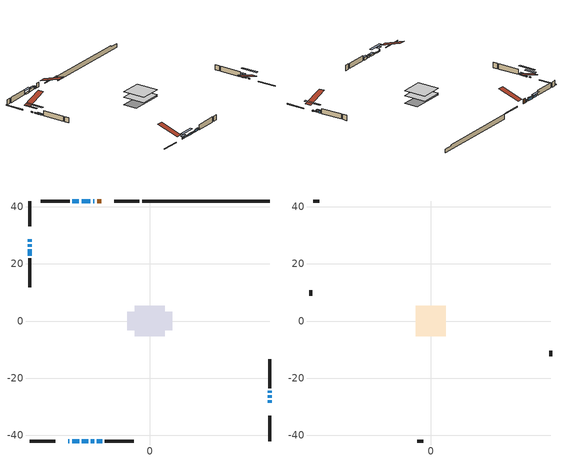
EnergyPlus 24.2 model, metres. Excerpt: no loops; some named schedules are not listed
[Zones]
conditioned space
 floor outside (Floor1 construction): -0.5,-0.5 -0.5,0.5 0.5,0.5 0.5,-0.5 z0.81
 floor adiabatic (AdiabaticFloorConstruction): -5.29,-5.29 -5.29,5.29 5.29,5.29 5.29,-5.29 z0.81
 floor foundation (Slab1 construction): -7.93,-3.25 -7.93,3.25 7.93,3.25 7.93,-3.25 z-1.42
 wall outside (RimJoist1 construction): -3.6,42.05 -12.48,42.05 / -42.05,-42.05 -33.16,-42.05 / -42.05,42.05 -42.05,33.16 / 42.05,-42.05 42.05,-33.16 z0.81:1.11
 wall outside (AdiabaticWallConstruction 1): -17.05,42.05 -18.46,42.05 z0.81:2.84
 wall outside (AdiabaticWallConstruction): -28.59,-42.05 -28.13,-42.05 / -19.39,42.05 -19.85,42.05 z0.81:1.73; -27.2,-42.05 -24.76,-42.05 / 42.05,-28.59 42.05,-27.77 / 42.05,-26.85 42.05,-26.03 / -42.05,28.59 -42.05,27.77 / -42.05,26.85 -42.05,26.03 z0.81:1.27; -23.84,-42.05 -21.57,-42.05 / -20.65,-42.05 -19.5,-42.05 / -24.81,42.05 -27.07,42.05 / -42.05,25.11 -42.05,22.84 z0.81:1.57; -18.57,-42.05 -16.67,-42.05 z0.81:1.95; -20.78,42.05 -23.88,42.05 z0.81:2.13; 42.05,-25.11 42.05,-24.44 z0.81:1.65
 wall outside (Wall1 construction): -28,42.05 -38.15,42.05 / -15.74,-42.05 -5.58,-42.05 / -42.05,21.91 -42.05,11.76 / 42.05,-23.51 42.05,-13.36 z0.81:3.25
 wall foundation (FoundationWall1 construction): -2.67,42.05,-1.42 -2.67,42.05,0.81 37.57,42.05,0.81 37.57,42.05,0.23 42.05,42.05,0.23 42.05,42.05,-1.42
 window (WindowConstruction 7): -28.59,-42.05 -28.13,-42.05 z0.81:1.72
 window (WindowConstruction 9): -27.2,-42.05 -24.76,-42.05 z0.81:1.27
 window (WindowConstruction 10): 42.05,-28.59 42.05,-27.78 z0.81:1.27
 window (WindowConstruction 11): 42.05,-26.85 42.05,-26.03 z0.81:1.27
 window (WindowConstruction 12): -42.05,28.59 -42.05,27.78 z0.81:1.27
 window (WindowConstruction 13): -42.05,26.85 -42.05,26.03 z0.81:1.27
 window (WindowConstruction 8): -19.39,42.05 -19.85,42.05 z0.81:1.72
 window (WindowConstruction): -23.84,-42.05 -21.57,-42.05 z0.81:1.57
 window (WindowConstruction 1): -20.64,-42.05 -19.5,-42.05 z0.81:1.57
 window (WindowConstruction 2): -18.57,-42.05 -16.67,-42.05 z0.81:1.95
 window (WindowConstruction 3): -20.78,42.05 -23.88,42.05 z0.81:2.13
 window (WindowConstruction 4): -24.81,42.05 -27.07,42.05 z0.81:1.57
 window (WindowConstruction 5): 42.05,-25.11 42.05,-24.44 z0.81:1.65
 window (WindowConstruction 6): -42.05,25.11 -42.05,22.84 z0.81:1.57
 door (Door): -17.05,42.05 -18.46,42.05 z0.81:2.84
 ceiling adiabatic (AdiabaticFloorConstruction): 5.29,-5.29 5.29,5.29 -5.29,5.29 -5.29,-5.29 z0.81
attic - vented
 floor to conditioned space (Floor2 construction Reversed): -5.29,-5.29 -5.29,5.29 5.29,5.29 5.29,-5.29 z3.25
 wall outside (Wall2 construction): -39.08,42.05 -41.12,42.05 / -4.65,-42.05 -2.62,-42.05 / -42.05,10.83 -42.05,8.8 / 42.05,-12.43 42.05,-10.4 z0.81:3.25
 roof outside (Roof1 construction): -16.13,42.05,3.25 -16.13,31.74,6.68 -13.41,31.74,6.68 -13.41,42.05,3.25; -29.52,-42.05,3.25 -29.52,-31.74,6.68 -32.23,-31.74,6.68 -32.23,-42.05,3.25; -42.05,29.52,3.25 -31.74,29.52,6.68 -31.74,32.23,6.68 -42.05,32.23,3.25; 42.05,-29.52,3.25 31.74,-29.52,6.68 31.74,-32.23,6.68 42.05,-32.23,3.25
shading: -27.22,-42.05 -29.5,-42.05 -29.5,-42.96 -27.22,-42.96 z2.64; -22.32,-42.05 -29.64,-42.05 -29.64,-42.96 -22.32,-42.96 z3.71; 42.05,-24.12 42.05,-32.25 42.96,-32.25 42.96,-24.12 z4.93; 42.05,-25.95 42.05,-26.93 42.96,-26.93 42.96,-25.95 z1.35; -42.05,25.33 -42.05,31.03 -42.96,31.03 -42.96,25.33 z3.71; -42.05,22.37 -42.05,30.51 -42.96,30.51 -42.96,22.37 z4.93; -20,42.05 -19.24,42.05 -19.24,42.96 -20,42.96 z1.87; -21.49,-42.05 -23.91,-42.05 -23.91,-42.96 -21.49,-42.96 z1.65; -19.42,-42.05 -20.72,-42.05 -20.72,-42.96 -19.42,-42.96 z1.65; -16.59,-42.05 -18.65,-42.05 -18.65,-42.96 -16.59,-42.96 z2.03; -23.96,42.05 -20.7,42.05 -20.7,42.96 -23.96,42.96 z2.21; -28.14,42.05 -23.74,42.05 -23.74,42.96 -28.14,42.96 z2.64; 42.05,-23.68 42.05,-25.86 42.96,-25.86 42.96,-23.68 z2.41; -42.05,22.76 -42.05,25.18 -42.96,25.18 -42.96,22.76 z1.65
[Building]
Building 1: Terrain=Suburbs
[Site:Location]
Edmonton Intl AP_AB: Latitude {deg}=53.31; Longitude {deg}=-113.58; Time Zone {hr}=-7; Elevation {m}=723; Keep Site Location Information=Yes
[Site:GroundTemperature:Shallow]
-1.56185, -3.61833, -3.78302, -2.80711, 1.11059, 5.01004, 8.39065, 10.5322, 10.7141, 8.97234, 5.67794, 1.89811
[Site:WaterMainsTemperature]
Calculation Method=Schedule; Temperature Schedule=mains temperature schedule
[Material] Roughness=Rough; Thermal Absorptance=0.9
Name | Thickness {m} | Conductivity {W/m-K} | Density {kg/m3} | Specific Heat {J/kg-K} | Solar Absorptance | Visible Absorptance
asphalt or fiberglass shingles | 0.00635 | 0.162714 | 1121.4 | 1465.45 | 0.4 | 0.4
ceiling loosefill ins | 0.0846667 | 0.0480833 | 16.02 | 1046.75 | 0.7 | 0.7
ceiling stud and cavity | 0.1397 | 0.152278 | 65.682 | 1177.47 | 0.7 | 0.7
concrete 4.0 in. | 0.1016 | 1.803125 | 2242.8 | 837.4 | 0.7 | 0.7
concrete 8.0 in. | 0.2032 | 1.803125 | 2242.8 | 837.4 | 0.7 | 0.7
door material | 0.04445 | 0.0451087 | 512.64 | 1214.23 | 0.7 | 0.7
exterior vertical ins | 0.0298413 | 0.029427 | 32.04 | 1214.23 | 0.7 | 0.7
floor covering | 0.0127 | 0.0433444 | 54.468 | 1339.84 | 0.6 | 0.6
floor rigid ins; wall rigid ins | 0.512978 | 0.029427 | 32.04 | 1214.23 | 0.7 | 0.7
floor stud and cavity | 0.1397 | 0.0963773 | 92.3553 | 1139.71 | 0.7 | 0.7
floor stud and cavity 1 | 0.1397 | 1.75129 | 37.0049 | 1207.88 | 0.7 | 0.7
furniture material conditioned space 1 | 0.1524 | 0.115458 | 640.8 | 1214.23 | 0.6 | 0.6
gypsum board | 0.0127 | 0.160291 | 801 | 837.4 | 0.6 | 0.6
gypsum board 1 | 0.0127 | 0.160291 | 801 | 837.4 | 0.7 | 0.7
osb sheathing 0.5 in. | 0.0127 | 0.115458 | 512.64 | 1214.23 | 0.7 | 0.7
osb sheathing 0.75 in. | 0.01905 | 0.115458 | 512.64 | 1214.23 | 0.7 | 0.7
osb sheathing 2.0 in. | 0.0508 | 0.115458 | 512.64 | 1214.23 | 0.7 | 0.7
rim joist stud and cavity | 0.0508 | 0.0427674 | 125.044 | 1163.47 | 0.6 | 0.6
wall stud and cavity | 0.1397 | 0.110499 | 139.0536 | 1170.24 | 0.7 | 0.7
wall stud and cavity 1 | 0.0889 | 6.1454 | 50.32683 | 1063.81 | 0.6 | 0.6
wall stud and cavity 2 | 0.0889 | 0.380278 | 52.3479 | 1209.89 | 0.7 | 0.7
wall stud and cavity 3 | 0.0889 | 0.391764 | 83.0341 | 1211.67 | 0.7 | 0.7
wood siding | 0.0254 | 0.102417 | 544.68 | 1172.36 | 0.4 | 0.4
wood siding 1 | 0.00254 | 0.102417 | 544.68 | 1172.36 | 0.4 | 0.4
wood siding 2; wood siding 3; wood siding 4 | 0.0254 | 0.102417 | 544.68 | 1172.36 | 0.7 | 0.7
[WindowMaterial:SimpleGlazingSystem]
Name | U-Factor {W/m2-K} | Solar Heat Gain Coefficient
WindowMaterial | 4.21194 | 0.68
WindowMaterial 1 | 4.522527 | 0.66
WindowMaterial 2 | 3.92747 | 0.7
WindowMaterial 3 | 2.8867 | 0.7
WindowMaterial 4 | 4.89955 | 0.64
WindowMaterial 5 | 2.93098 | 0.66
WindowMaterial 6 | 2.748152 | 0.58
WindowMaterial 7 | 5.413973 | 0.61
[Construction]
AdiabaticFloorConstruction: floor stud and cavity 1, floor rigid ins, osb sheathing 0.75 in., floor covering
AdiabaticWallConstruction: wood siding 3, wall rigid ins, wall stud and cavity 2, gypsum board
AdiabaticWallConstruction 1: wood siding 4, wall rigid ins, wall stud and cavity 2, gypsum board
Door: door material
Floor1 construction: floor stud and cavity, osb sheathing 0.75 in., floor covering
Floor2 construction Reversed: gypsum board, ceiling stud and cavity, ceiling loosefill ins
FoundationWall1 construction: concrete 8.0 in., gypsum board 1
furniture construction conditioned space 1: furniture material conditioned space 1
PartitionWallConstruction: gypsum board, wall stud and cavity 3, gypsum board
RimJoist1 construction: wood siding 2, osb sheathing 2.0 in., rim joist stud and cavity
Roof1 construction: asphalt or fiberglass shingles
Slab1 construction: concrete 4.0 in.
Wall1 construction: wood siding, osb sheathing 0.5 in., wall stud and cavity, gypsum board
Wall2 construction: wood siding 1, wall stud and cavity 1
WindowConstruction; WindowConstruction 4: WindowMaterial
WindowConstruction 1: WindowMaterial 1
WindowConstruction 10; WindowConstruction 11; WindowConstruction 12; WindowConstruction 13; WindowConstruction 9: WindowMaterial 7
WindowConstruction 2: WindowMaterial 2
WindowConstruction 3: WindowMaterial 3
WindowConstruction 5: WindowMaterial 4
WindowConstruction 6: WindowMaterial 5
WindowConstruction 7; WindowConstruction 8: WindowMaterial 6
[Zone] Multiplier=1; Part of Total Floor Area=Yes
Name | Volume {m3}
attic - vented | 62.5041
conditioned space | 529.7
[Space]
Name | Zone | Volume {m3}
attic - vented 1 | attic - vented | 62.5041
conditioned space 1 | conditioned space | 529.7
[ZoneInfiltration:EffectiveLeakageArea]
infil attic - vented 1: Zone or Space=attic - vented 1; Schedule=Always On Discrete; Effective Air Leakage Area {cm2}=3897.04; Stack Coefficient=0.000408535; Wind Coefficient=1.36564e-05
[ZoneMixing]
whole house fan mix: Zone or Space=attic - vented; Schedule=Always On Continuous; Design Flow Rate Calculation Method=Flow/Zone; Design Flow Rate {m3/s}=0; Source Zone or Space=conditioned space
[SurfaceProperty:ExposedFoundationPerimeter]
Slab1: Exposed Perimeter Calculation Method=TotalExposedPerimeter; Total Exposed Perimeter {m}=44.714
[InternalMass] Zone or ZoneList=conditioned space; Space or SpaceList=conditioned space 1
Name | Construction | Surface Area {m2}
furniture mass conditioned space 1 | furniture construction conditioned space 1 | 86.4201
partition wall mass | PartitionWallConstruction | 216.05
[Lights]
interior lighting: Zone or ZoneList or Space or SpaceList=conditioned space 1; Schedule=interior lighting schedule; Design Level Calculation Method=LightingLevel; Lighting Level {W}=343.2; Return Air Fraction=0; Fraction Radiant=0.6; Fraction Visible=0.2; Fraction Replaceable=1
[People]
occupants: Zone or ZoneList or Space or SpaceList=conditioned space 1; Number of People Schedule=occupants schedule; Number of People Calculation Method=People; Number of People=3; Fraction Radiant=0.314171; Sensible Heat Fraction=0.56303; Activity Level Schedule=occupants activity schedule; Carbon Dioxide Generation Rate {m3/s-W}=0; Enable ASHRAE 55 Comfort Warnings=No; Mean Radiant Temperature Calculation Type=EnclosureAveraged
[ElectricEquipment] Zone or ZoneList or Space or SpaceList=conditioned space 1; Design Level Calculation Method=EquipmentLevel
Name | Schedule | Design Level {W} | Fraction Latent | Fraction Radiant | Fraction Lost
clothes dryer | clothes dryer schedule | 140.772 | 0.015 | 0.081 | 0.85
clothes washer | clothes washer schedule | 32.1985 | 0.03 | 0.162 | 0.7
cooking range | cooking range schedule | 215.147 | 0.08 | 0.432 | 0.2
dishwasher | dishwasher schedule | 66.8632 | 0.3 | 0.18 | 0.4
fridge | fridge schedule | 72.9452 | 0 | 0.6 | 0
mech vent house fan | mech vent house fan schedule | 0 | 0 | 0 | 1
mech vent house fan cfis | mech vent house fan cfis schedule | 0 | 0 | 0 | 0
misc plug loads | misc plug loads schedule | 494.7 | 0.045 | 0.513 | 0.1
whole house fan | Always On Discrete | 0 | 0 | 0 | 1
[OtherEquipment] Zone or ZoneList or Space or SpaceList=conditioned space 1; Design Level Calculation Method=EquipmentLevel
Name | Fuel Type | Schedule | Design Level {W} | Fraction Latent | Fraction Radiant | Fraction Lost
clothes dryer 1 | Electricity | clothes dryer schedule | 0 | 0.015 | 0.081 | 0.85
cooking range 1 | Electricity | cooking range schedule | 0 | 0.08 | 0.432 | 0.2
general water use latent | None | general water use schedule | 62.594 | 1 | 0 | 0
general water use sensible | None | general water use schedule | -61.6891 | 0 | 0.6 | 0
mech vent house fan latent load | None | Always On Discrete | 0 | 1 | 0 | 0
mech vent house fan sensible load | None | Always On Discrete | 0 | 0 | 0 | 0
water heater energy adjustment1 | NaturalGas | Always On Discrete | 0.01 | 0 | 0 | 1
[ZoneInfiltration:DesignFlowRate] Zone or ZoneList or Space or SpaceList=conditioned space 1; Schedule=Always On Discrete; Design Flow Rate Calculation Method=Flow/Zone; Design Flow Rate {m3/s}=0
infil flow; natural vent flow; whole house fan flow
[AvailabilityManager:Scheduled]
furnace airloop Availability Manager: Schedule=Always On Discrete
[Foundation:Kiva]
Foundation Kiva 1: Initial Indoor Air Temperature {C}=18; Wall Height Above Grade {m}=0.810006; Wall Depth Below Slab {m}=0.2032; Custom Block Material Name 1=exterior vertical ins; Custom Block Depth 1 {m}=2.23001; Custom Block X Position 1 {m}=0.2159; Custom Block Z Position 1 {m}=0
[Foundation:Kiva:Settings]
Soil Conductivity {W/m-K}=0.849921; Soil Density {kg/m3}=1842.3; Soil Specific Heat {J/kg-K}=418.7; Ground Solar Absorptivity=0.9; Ground Thermal Absorptivity=0.9; Ground Surface Roughness {m}=0.03; Far-Field Width {m}=40; Deep-Ground Boundary Condition=ZeroFlux; Deep-Ground Depth {m}=40; Minimum Cell Dimension {m}=0.2; Maximum Cell Growth Coefficient=3; Simulation Timestep=Timestep
[Exterior:Lights]
exterior lighting: Schedule=exterior lighting schedule; Design Level {W}=75.6
[EnergyManagementSystem:GlobalVariable]
furnace_airloop_Fan_RTF
infil_program_Qfan
infil_program_Qinf
natural_vent_program_Qnv
natural_vent_program_Qwhf
[EnergyManagementSystem:Sensor]
Name | Output:Variable or Output:Meter Index Key | Output:Variable or Output:Meter
airflow_gain | infil flow | Infiltration Sensible Heat Gain Energy
airflow_gain_1 | natural vent flow | Infiltration Sensible Heat Gain Energy
airflow_gain_2 | whole house fan flow | Infiltration Sensible Heat Gain Energy
airflow_loss | infil flow | Infiltration Sensible Heat Loss Energy
airflow_loss_1 | natural vent flow | Infiltration Sensible Heat Loss Energy
airflow_loss_2 | whole house fan flow | Infiltration Sensible Heat Loss Energy
clg_load_cond |  | Cooling:EnergyTransfer:Zone:CONDITIONED SPACE
clg_sp_s; clg_sp_s_1 | cooling setpoint | Schedule Value
clothes_dryer_exhaust_0_sch_s | clothes dryer exhaust 0 schedule | Schedule Value
cool_season | cooling season schedule | Schedule Value
htg_load_cond |  | Heating:EnergyTransfer:Zone:CONDITIONED SPACE
htg_sp_s; htg_sp_s_1 | heating setpoint | Schedule Value
ig_ee_conv | clothes dryer | Electric Equipment Convective Heating Energy
ig_ee_conv_2 | cooking range | Electric Equipment Convective Heating Energy
ig_ee_conv_4 | fridge | Electric Equipment Convective Heating Energy
ig_ee_conv_5 | misc plug loads | Electric Equipment Convective Heating Energy
ig_ee_conv_6 | whole house fan | Electric Equipment Convective Heating Energy
ig_ee_rad | clothes dryer | Electric Equipment Radiant Heating Energy
ig_ee_rad_2 | cooking range | Electric Equipment Radiant Heating Energy
ig_ee_rad_4 | fridge | Electric Equipment Radiant Heating Energy
ig_ee_rad_5 | misc plug loads | Electric Equipment Radiant Heating Energy
ig_ee_rad_6 | whole house fan | Electric Equipment Radiant Heating Energy
ig_lgt_conv | interior lighting | Lights Convective Heating Energy
ig_lgt_rad | interior lighting | Lights Radiant Heating Energy
ig_lgt_vis | interior lighting | Lights Visible Radiation Heating Energy
ig_oe_conv | clothes dryer 1 | Other Equipment Convective Heating Energy
ig_oe_conv_1 | cooking range 1 | Other Equipment Convective Heating Energy
ig_oe_conv_2 | general water use latent | Other Equipment Convective Heating Energy
ig_oe_conv_3 | general water use sensible | Other Equipment Convective Heating Energy
ig_oe_conv_4 | water heater energy adjustment1 | Other Equipment Convective Heating Energy
ig_oe_rad | clothes dryer 1 | Other Equipment Radiant Heating Energy
ig_oe_rad_1 | cooking range 1 | Other Equipment Radiant Heating Energy
ig_oe_rad_2 | general water use latent | Other Equipment Radiant Heating Energy
ig_oe_rad_3 | general water use sensible | Other Equipment Radiant Heating Energy
ig_oe_rad_4 | water heater energy adjustment1 | Other Equipment Radiant Heating Energy
ig_ppl_conv | occupants | People Convective Heating Energy
ig_ppl_rad | occupants | People Radiant Heating Energy
im_conv | furniture mass conditioned space 1 | Surface Inside Face Convection Heat Gain Energy
im_conv_1 | partition wall mass | Surface Inside Face Convection Heat Gain Energy
im_ig | furniture mass conditioned space 1 | Surface Inside Face Internal Gains Radiation Heat Gain Energy
im_ig_1 | partition wall mass | Surface Inside Face Internal Gains Radiation Heat Gain Energy
im_lgt | furniture mass conditioned space 1 | Surface Inside Face Lights Radiation Heat Gain Energy
im_lgt_1 | partition wall mass | Surface Inside Face Lights Radiation Heat Gain Energy
im_sol | furniture mass conditioned space 1 | Surface Inside Face Solar Radiation Heat Gain Energy
im_sol_1 | partition wall mass | Surface Inside Face Solar Radiation Heat Gain Energy
im_surf | furniture mass conditioned space 1 | Surface Inside Face Net Surface Thermal Radiation Heat Gain Energy
im_surf_1 | partition wall mass | Surface Inside Face Net Surface Thermal Radiation Heat Gain Energy
mv_conv | mech vent house fan | Electric Equipment Convective Heating Energy
mv_conv_1 | mech vent house fan cfis | Electric Equipment Convective Heating Energy
mv_conv_2 | mech vent house fan latent load | Other Equipment Convective Heating Energy
mv_conv_3 | mech vent house fan sensible load | Other Equipment Convective Heating Energy
mv_rad | mech vent house fan | Electric Equipment Radiant Heating Energy
mv_rad_1 | mech vent house fan cfis | Electric Equipment Radiant Heating Energy
mv_rad_2 | mech vent house fan latent load | Other Equipment Radiant Heating Energy
mv_rad_3 | mech vent house fan sensible load | Other Equipment Radiant Heating Energy
natural_vent_s | natural vent schedule | Schedule Value
out_pb_s |  | Site Outdoor Air Barometric Pressure
out_wt_s |  | Site Outdoor Air Humidity Ratio
site_vw_s |  | Site Wind Speed
ss_back_out | Window1 | Surface Window Shortwave from Zone Back Out Window Heat Transfer Rate
ss_back_out_1 | Window10 | Surface Window Shortwave from Zone Back Out Window Heat Transfer Rate
ss_back_out_10 | Window6 | Surface Window Shortwave from Zone Back Out Window Heat Transfer Rate
ss_back_out_11 | Window7 | Surface Window Shortwave from Zone Back Out Window Heat Transfer Rate
ss_back_out_12 | Window8 | Surface Window Shortwave from Zone Back Out Window Heat Transfer Rate
ss_back_out_13 | Window9 | Surface Window Shortwave from Zone Back Out Window Heat Transfer Rate
ss_back_out_2 | Window13 | Surface Window Shortwave from Zone Back Out Window Heat Transfer Rate
ss_back_out_3 | Window14 | Surface Window Shortwave from Zone Back Out Window Heat Transfer Rate
ss_back_out_4 | Window15 | Surface Window Shortwave from Zone Back Out Window Heat Transfer Rate
ss_back_out_5 | Window16 | Surface Window Shortwave from Zone Back Out Window Heat Transfer Rate
ss_back_out_6 | Window2 | Surface Window Shortwave from Zone Back Out Window Heat Transfer Rate
ss_back_out_7 | Window3 | Surface Window Shortwave from Zone Back Out Window Heat Transfer Rate
ss_back_out_8 | Window4 | Surface Window Shortwave from Zone Back Out Window Heat Transfer Rate
ss_back_out_9 | Window5 | Surface Window Shortwave from Zone Back Out Window Heat Transfer Rate
ss_conv | Door1 | Surface Inside Face Convection Heat Gain Energy
ss_conv_1 | Window1 | Surface Inside Face Convection Heat Gain Energy
ss_conv_10 | Window5 | Surface Inside Face Convection Heat Gain Energy
ss_conv_11 | Window6 | Surface Inside Face Convection Heat Gain Energy
ss_conv_12 | Window7 | Surface Inside Face Convection Heat Gain Energy
ss_conv_13 | Window8 | Surface Inside Face Convection Heat Gain Energy
ss_conv_14 | Window9 | Surface Inside Face Convection Heat Gain Energy
ss_conv_2 | Window10 | Surface Inside Face Convection Heat Gain Energy
ss_conv_3 | Window13 | Surface Inside Face Convection Heat Gain Energy
ss_conv_4 | Window14 | Surface Inside Face Convection Heat Gain Energy
ss_conv_5 | Window15 | Surface Inside Face Convection Heat Gain Energy
ss_conv_6 | Window16 | Surface Inside Face Convection Heat Gain Energy
ss_conv_7 | Window2 | Surface Inside Face Convection Heat Gain Energy
ss_conv_8 | Window3 | Surface Inside Face Convection Heat Gain Energy
ss_conv_9 | Window4 | Surface Inside Face Convection Heat Gain Energy
ss_ig | Door1 | Surface Inside Face Internal Gains Radiation Heat Gain Energy
ss_ig_1 | Window1 | Surface Inside Face Internal Gains Radiation Heat Gain Energy
ss_ig_10 | Window5 | Surface Inside Face Internal Gains Radiation Heat Gain Energy
ss_ig_11 | Window6 | Surface Inside Face Internal Gains Radiation Heat Gain Energy
ss_ig_12 | Window7 | Surface Inside Face Internal Gains Radiation Heat Gain Energy
ss_ig_13 | Window8 | Surface Inside Face Internal Gains Radiation Heat Gain Energy
ss_ig_14 | Window9 | Surface Inside Face Internal Gains Radiation Heat Gain Energy
ss_ig_2 | Window10 | Surface Inside Face Internal Gains Radiation Heat Gain Energy
ss_ig_3 | Window13 | Surface Inside Face Internal Gains Radiation Heat Gain Energy
ss_ig_4 | Window14 | Surface Inside Face Internal Gains Radiation Heat Gain Energy
ss_ig_5 | Window15 | Surface Inside Face Internal Gains Radiation Heat Gain Energy
ss_ig_6 | Window16 | Surface Inside Face Internal Gains Radiation Heat Gain Energy
ss_ig_7 | Window2 | Surface Inside Face Internal Gains Radiation Heat Gain Energy
ss_ig_8 | Window3 | Surface Inside Face Internal Gains Radiation Heat Gain Energy
ss_ig_9 | Window4 | Surface Inside Face Internal Gains Radiation Heat Gain Energy
ss_lgt | Door1 | Surface Inside Face Lights Radiation Heat Gain Energy
ss_sol | Door1 | Surface Inside Face Solar Radiation Heat Gain Energy
ss_surf | Door1 | Surface Inside Face Net Surface Thermal Radiation Heat Gain Energy
ss_surf_1 | Window1 | Surface Inside Face Net Surface Thermal Radiation Heat Gain Energy
ss_surf_10 | Window5 | Surface Inside Face Net Surface Thermal Radiation Heat Gain Energy
ss_surf_11 | Window6 | Surface Inside Face Net Surface Thermal Radiation Heat Gain Energy
ss_surf_12 | Window7 | Surface Inside Face Net Surface Thermal Radiation Heat Gain Energy
ss_surf_13 | Window8 | Surface Inside Face Net Surface Thermal Radiation Heat Gain Energy
ss_surf_14 | Window9 | Surface Inside Face Net Surface Thermal Radiation Heat Gain Energy
ss_surf_2 | Window10 | Surface Inside Face Net Surface Thermal Radiation Heat Gain Energy
ss_surf_3 | Window13 | Surface Inside Face Net Surface Thermal Radiation Heat Gain Energy
ss_surf_4 | Window14 | Surface Inside Face Net Surface Thermal Radiation Heat Gain Energy
ss_surf_5 | Window15 | Surface Inside Face Net Surface Thermal Radiation Heat Gain Energy
ss_surf_6 | Window16 | Surface Inside Face Net Surface Thermal Radiation Heat Gain Energy
ss_surf_7 | Window2 | Surface Inside Face Net Surface Thermal Radiation Heat Gain Energy
ss_surf_8 | Window3 | Surface Inside Face Net Surface Thermal Radiation Heat Gain Energy
ss_surf_9 | Window4 | Surface Inside Face Net Surface Thermal Radiation Heat Gain Energy
ss_trans_in | Window1 | Surface Window Transmitted Solar Radiation Rate
ss_trans_in_1 | Window10 | Surface Window Transmitted Solar Radiation Rate
ss_trans_in_10 | Window6 | Surface Window Transmitted Solar Radiation Rate
ss_trans_in_11 | Window7 | Surface Window Transmitted Solar Radiation Rate
ss_trans_in_12 | Window8 | Surface Window Transmitted Solar Radiation Rate
ss_trans_in_13 | Window9 | Surface Window Transmitted Solar Radiation Rate
ss_trans_in_2 | Window13 | Surface Window Transmitted Solar Radiation Rate
ss_trans_in_3 | Window14 | Surface Window Transmitted Solar Radiation Rate
ss_trans_in_4 | Window15 | Surface Window Transmitted Solar Radiation Rate
ss_trans_in_5 | Window16 | Surface Window Transmitted Solar Radiation Rate
ss_trans_in_6 | Window2 | Surface Window Transmitted Solar Radiation Rate
ss_trans_in_7 | Window3 | Surface Window Transmitted Solar Radiation Rate
ss_trans_in_8 | Window4 | Surface Window Transmitted Solar Radiation Rate
ss_trans_in_9 | Window5 | Surface Window Transmitted Solar Radiation Rate
ss_trans_out | Window1 | Surface Inside Face Initial Transmitted Diffuse Transmitted Out Window Solar Radiation Rate
ss_trans_out_1 | Window10 | Surface Inside Face Initial Transmitted Diffuse Transmitted Out Window Solar Radiation Rate
ss_trans_out_10 | Window6 | Surface Inside Face Initial Transmitted Diffuse Transmitted Out Window Solar Radiation Rate
ss_trans_out_11 | Window7 | Surface Inside Face Initial Transmitted Diffuse Transmitted Out Window Solar Radiation Rate
ss_trans_out_12 | Window8 | Surface Inside Face Initial Transmitted Diffuse Transmitted Out Window Solar Radiation Rate
ss_trans_out_13 | Window9 | Surface Inside Face Initial Transmitted Diffuse Transmitted Out Window Solar Radiation Rate
ss_trans_out_2 | Window13 | Surface Inside Face Initial Transmitted Diffuse Transmitted Out Window Solar Radiation Rate
ss_trans_out_3 | Window14 | Surface Inside Face Initial Transmitted Diffuse Transmitted Out Window Solar Radiation Rate
ss_trans_out_4 | Window15 | Surface Inside Face Initial Transmitted Diffuse Transmitted Out Window Solar Radiation Rate
ss_trans_out_5 | Window16 | Surface Inside Face Initial Transmitted Diffuse Transmitted Out Window Solar Radiation Rate
ss_trans_out_6 | Window2 | Surface Inside Face Initial Transmitted Diffuse Transmitted Out Window Solar Radiation Rate
ss_trans_out_7 | Window3 | Surface Inside Face Initial Transmitted Diffuse Transmitted Out Window Solar Radiation Rate
ss_trans_out_8 | Window4 | Surface Inside Face Initial Transmitted Diffuse Transmitted Out Window Solar Radiation Rate
ss_trans_out_9 | Window5 | Surface Inside Face Initial Transmitted Diffuse Transmitted Out Window Solar Radiation Rate
s_conv | Floor1 | Surface Inside Face Convection Heat Gain Energy
s_conv_1 | Floor2 | Surface Inside Face Convection Heat Gain Energy
s_conv_10 | Wall1:0 | Surface Inside Face Convection Heat Gain Energy
s_conv_11 | Wall1:180 | Surface Inside Face Convection Heat Gain Energy
s_conv_12 | Wall1:270 | Surface Inside Face Convection Heat Gain Energy
s_conv_13 | Wall1:90 | Surface Inside Face Convection Heat Gain Energy
